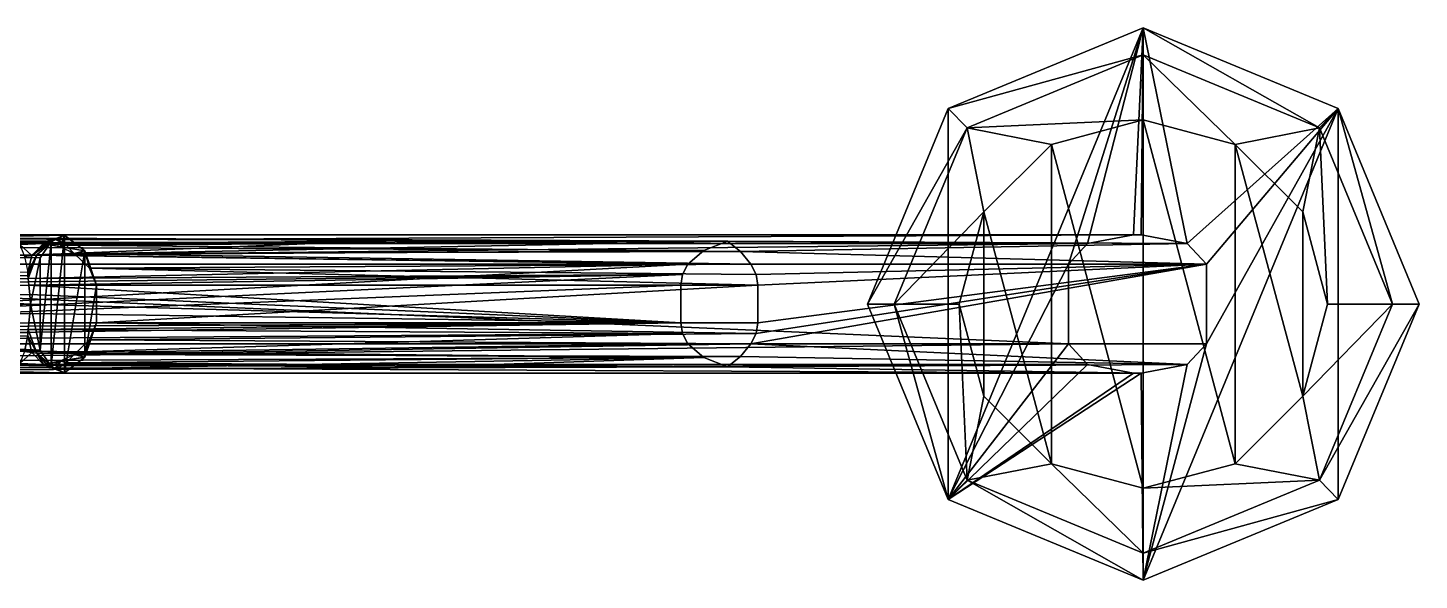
# Model space of a CAD drawing. Header units: inches. Extents: x -100 to 147, y -181 to 228.
# Drawn here: x 87.3 to 146.9, y 11.8 to 35.4 of the extents above; entities that cross this region are included whole.
import ezdxf

# ---------------------------------------------------------------- set-up
doc = ezdxf.new("R2010")
doc.units = ezdxf.units.IN
doc.header["$LTSCALE"] = 41.718519
doc.header["$MEASUREMENT"] = 0
for name, color, linetype in [('1', 7, 'CONTINUOUS'), ('11', 7, 'CONTINUOUS'), ('12', 7, 'CONTINUOUS'), ('13', 7, 'CONTINUOUS'), ('15', 7, 'CONTINUOUS'), ('17', 7, 'CONTINUOUS'), ('18', 7, 'CONTINUOUS'), ('19', 7, 'CONTINUOUS'), ('2', 7, 'CONTINUOUS'), ('20', 7, 'CONTINUOUS'), ('21', 7, 'CONTINUOUS'), ('22', 7, 'CONTINUOUS'), ('23', 7, 'CONTINUOUS'), ('24', 7, 'CONTINUOUS'), ('25', 7, 'CONTINUOUS'), ('26', 7, 'CONTINUOUS'), ('27', 7, 'CONTINUOUS'), ('28', 7, 'CONTINUOUS'), ('29', 7, 'CONTINUOUS'), ('30', 7, 'CONTINUOUS'), ('31', 7, 'CONTINUOUS'), ('32', 7, 'CONTINUOUS'), ('33', 7, 'CONTINUOUS'), ('34', 7, 'CONTINUOUS'), ('6', 7, 'CONTINUOUS'), ('7', 7, 'CONTINUOUS'), ('8', 7, 'CONTINUOUS'), ('9', 7, 'CONTINUOUS')]:
    doc.layers.add(name, color=color, linetype=linetype)

msp = doc.modelspace()

# ---------------------------------------------------------------- linework, layer by layer
at = {"layer": '1', "linetype": 'Continuous'}
for points in [[(53.149, 20.669, 7.3), (134.983, 20.669, 48.228), (55.94, 20.669, 8.858), (53.149, 20.669, 7.3)], [(55.94, 20.669, 8.858), (134.983, 20.669, 48.228), (134.658, 20.669, 48.228), (55.94, 20.669, 8.858)]]:
    msp.add_3dface(points, dxfattribs=at)
at = {"layer": '11', "linetype": 'Continuous'}
for points in [[(47.244, 25.665, -23.697), (47.244, 26.571, -21.654), (88.316, 26.281, -22.819), (47.244, 25.665, -23.697)], [(47.244, 26.571, -21.654), (88.89, 26.571, -21.652), (88.316, 26.281, -22.819), (47.244, 26.571, -21.654)], [(47.244, 25.665, -23.697), (88.316, 26.281, -22.819), (87.853, 25.6, -23.759), (47.244, 25.665, -23.697)], [(47.244, 23.622, -24.602), (47.244, 25.665, -23.697), (87.437, 23.622, -24.603), (47.244, 23.622, -24.602)], [(47.244, 25.665, -23.697), (87.853, 25.6, -23.759), (87.437, 23.622, -24.603), (47.244, 25.665, -23.697)]]:
    msp.add_3dface(points, dxfattribs=at)
at = {"layer": '12', "linetype": 'Continuous'}
for points in [[(47.244, 21.579, -23.697), (47.244, 23.622, -24.602), (87.853, 21.644, -23.759), (47.244, 21.579, -23.697)], [(47.244, 23.622, -24.602), (87.437, 23.622, -24.603), (87.853, 21.644, -23.759), (47.244, 23.622, -24.602)], [(47.244, 21.579, -23.697), (87.853, 21.644, -23.759), (88.316, 20.963, -22.819), (47.244, 21.579, -23.697)], [(47.244, 20.673, -21.654), (47.244, 21.579, -23.697), (88.89, 20.673, -21.652), (47.244, 20.673, -21.654)], [(47.244, 21.579, -23.697), (88.316, 20.963, -22.819), (88.89, 20.673, -21.652), (47.244, 21.579, -23.697)]]:
    msp.add_3dface(points, dxfattribs=at)
at = {"layer": '13', "linetype": 'Continuous'}
for points in [[(47.244, 26.571, -21.654), (47.244, 25.665, -19.611), (88.89, 26.571, -21.652), (47.244, 26.571, -21.654)], [(88.89, 26.571, -21.652), (47.244, 25.665, -19.611), (87.995, 26.209, -20.344), (88.89, 26.571, -21.652)], [(47.244, 25.665, -19.611), (86.979, 26.172, -20.277), (87.995, 26.209, -20.344), (47.244, 25.665, -19.611)], [(87.995, 26.209, -20.344), (86.979, 26.172, -20.277), (87.49, 25.699, -19.645), (87.995, 26.209, -20.344)], [(88.726, 26.061, -20.096), (88.89, 26.571, -21.652), (87.995, 26.209, -20.344), (88.726, 26.061, -20.096)], [(89.768, 25.895, -19.868), (88.89, 26.571, -21.652), (88.726, 26.061, -20.096), (89.768, 25.895, -19.868)], [(86.979, 26.172, -20.277), (87.176, 25.653, -19.598), (87.49, 25.699, -19.645), (86.979, 26.172, -20.277)], [(87.176, 25.653, -19.598), (87.322, 24.977, -19.091), (87.49, 25.699, -19.645), (87.176, 25.653, -19.598)], [(89.305, 25.777, -19.728), (89.768, 25.895, -19.868), (88.726, 26.061, -20.096), (89.305, 25.777, -19.728)], [(89.961, 25.148, -19.194), (89.768, 25.895, -19.868), (89.305, 25.777, -19.728), (89.961, 25.148, -19.194)], [(90.269, 24.425, -18.852), (89.768, 25.895, -19.868), (89.961, 25.148, -19.194), (90.269, 24.425, -18.852)]]:
    msp.add_3dface(points, dxfattribs=at)
at = {"layer": '15', "linetype": 'Continuous'}
for points in [[(89.768, 21.349, -19.868), (90.269, 22.819, -18.852), (89.96, 22.095, -19.195), (89.768, 21.349, -19.868)], [(87.322, 22.267, -19.091), (87.176, 21.591, -19.598), (87.49, 21.545, -19.645), (87.322, 22.267, -19.091)], [(89.305, 21.467, -19.728), (89.768, 21.349, -19.868), (89.96, 22.095, -19.195), (89.305, 21.467, -19.728)], [(87.176, 21.591, -19.598), (86.979, 21.072, -20.277), (87.49, 21.545, -19.645), (87.176, 21.591, -19.598)], [(87.49, 21.545, -19.645), (86.979, 21.072, -20.277), (87.995, 21.035, -20.344), (87.49, 21.545, -19.645)], [(88.732, 21.185, -20.093), (89.768, 21.349, -19.868), (89.305, 21.467, -19.728), (88.732, 21.185, -20.093)], [(86.979, 21.072, -20.277), (47.244, 20.673, -21.654), (87.995, 21.035, -20.344), (86.979, 21.072, -20.277)], [(47.244, 20.673, -21.654), (88.89, 20.673, -21.652), (87.995, 21.035, -20.344), (47.244, 20.673, -21.654)], [(88.89, 20.673, -21.652), (89.768, 21.349, -19.868), (87.995, 21.035, -20.344), (88.89, 20.673, -21.652)], [(87.995, 21.035, -20.344), (89.768, 21.349, -19.868), (88.732, 21.185, -20.093), (87.995, 21.035, -20.344)]]:
    msp.add_3dface(points, dxfattribs=at)
at = {"layer": '17', "linetype": 'Continuous'}
for points in [[(87.412, 23.214, -18.747), (87.434, 23.622, -18.704), (53.149, 22.203, 2.447), (87.412, 23.214, -18.747)], [(87.434, 23.622, -18.704), (53.149, 23.622, 2.948), (53.149, 22.203, 2.447), (87.434, 23.622, -18.704)], [(87.368, 22.819, -18.837), (87.412, 23.214, -18.747), (53.149, 22.203, 2.447), (87.368, 22.819, -18.837)], [(87.368, 22.819, -18.837), (53.149, 22.203, 2.447), (87.349, 22.676, -18.884), (87.368, 22.819, -18.837)], [(87.349, 22.676, -18.884), (53.149, 22.203, 2.447), (87.335, 22.534, -18.944), (87.349, 22.676, -18.884)], [(87.335, 22.534, -18.944), (53.149, 22.203, 2.447), (87.326, 22.402, -19.011), (87.335, 22.534, -18.944)], [(87.326, 22.402, -19.011), (53.149, 22.203, 2.447), (87.322, 22.267, -19.091), (87.326, 22.402, -19.011)], [(87.322, 22.267, -19.091), (53.149, 22.203, 2.447), (87.176, 21.591, -19.598), (87.322, 22.267, -19.091)]]:
    msp.add_3dface(points, dxfattribs=at)
at = {"layer": '18', "linetype": 'Continuous'}
for points in [[(87.322, 24.977, -19.091), (53.149, 23.622, 2.948), (87.326, 24.843, -19.011), (87.322, 24.977, -19.091)], [(87.326, 24.843, -19.011), (53.149, 23.622, 2.948), (87.335, 24.71, -18.944), (87.326, 24.843, -19.011)], [(87.335, 24.71, -18.944), (53.149, 23.622, 2.948), (87.349, 24.568, -18.884), (87.335, 24.71, -18.944)], [(53.149, 23.622, 2.948), (87.368, 24.425, -18.837), (87.349, 24.568, -18.884), (53.149, 23.622, 2.948)], [(87.412, 24.031, -18.747), (87.368, 24.425, -18.837), (53.149, 23.622, 2.948), (87.412, 24.031, -18.747)], [(87.434, 23.622, -18.704), (87.412, 24.031, -18.747), (53.149, 23.622, 2.948), (87.434, 23.622, -18.704)]]:
    msp.add_3dface(points, dxfattribs=at)
at = {"layer": '19', "linetype": 'Continuous'}
for points in [[(88.563, 26.402, -19.363), (103.009, 26.356, 9.75), (88.968, 26.14, -19.563), (88.563, 26.402, -19.363)], [(117.278, 26.305, 38.507), (88.968, 26.14, -19.563), (103.009, 26.356, 9.75), (117.278, 26.305, 38.507)], [(88.968, 26.14, -19.563), (117.278, 26.305, 38.507), (117.833, 25.873, 38.396), (88.968, 26.14, -19.563)], [(89.305, 25.777, -19.728), (88.968, 26.14, -19.563), (117.833, 25.873, 38.396), (89.305, 25.777, -19.728)], [(118.277, 25.327, 38.477), (89.305, 25.777, -19.728), (117.833, 25.873, 38.396), (118.277, 25.327, 38.477)], [(118.277, 25.327, 38.477), (89.961, 25.148, -19.194), (89.305, 25.777, -19.728), (118.277, 25.327, 38.477)], [(118.277, 25.327, 38.477), (118.498, 24.878, 38.588), (89.961, 25.148, -19.194), (118.277, 25.327, 38.477)], [(118.498, 24.878, 38.588), (118.57, 24.425, 38.624), (89.961, 25.148, -19.194), (118.498, 24.878, 38.588)], [(118.57, 24.425, 38.624), (90.269, 24.425, -18.852), (89.961, 25.148, -19.194), (118.57, 24.425, 38.624)]]:
    msp.add_3dface(points, dxfattribs=at)
at = {"layer": '2', "linetype": 'Continuous'}
for points in [[(134.658, 26.575, 48.228), (134.983, 26.575, 48.228), (53.149, 26.575, 7.3), (134.658, 26.575, 48.228)], [(55.94, 26.575, 8.858), (134.658, 26.575, 48.228), (53.149, 26.575, 7.3), (55.94, 26.575, 8.858)]]:
    msp.add_3dface(points, dxfattribs=at)
at = {"layer": '20', "linetype": 'Continuous'}
for points in [[(88.48, 26.399, -19.516), (87.995, 26.209, -20.344), (88.234, 26.344, -19.937), (88.48, 26.399, -19.516)], [(87.995, 26.209, -20.344), (88.48, 26.399, -19.516), (88.968, 26.14, -19.563), (87.995, 26.209, -20.344)], [(88.726, 26.061, -20.096), (87.995, 26.209, -20.344), (88.968, 26.14, -19.563), (88.726, 26.061, -20.096)], [(88.48, 26.399, -19.516), (88.523, 26.401, -19.44), (88.968, 26.14, -19.563), (88.48, 26.399, -19.516)], [(88.523, 26.401, -19.44), (88.563, 26.402, -19.363), (88.968, 26.14, -19.563), (88.523, 26.401, -19.44)], [(89.305, 25.777, -19.728), (88.726, 26.061, -20.096), (88.968, 26.14, -19.563), (89.305, 25.777, -19.728)]]:
    msp.add_3dface(points, dxfattribs=at)
at = {"layer": '21', "linetype": 'Continuous'}
for points in [[(90.269, 22.819, -18.852), (118.498, 22.366, 38.588), (89.96, 22.095, -19.195), (90.269, 22.819, -18.852)], [(118.57, 22.819, 38.624), (118.498, 22.366, 38.588), (90.269, 22.819, -18.852), (118.57, 22.819, 38.624)], [(118.277, 21.917, 38.477), (89.305, 21.467, -19.728), (89.96, 22.095, -19.195), (118.277, 21.917, 38.477)], [(118.498, 22.366, 38.588), (118.277, 21.917, 38.477), (89.96, 22.095, -19.195), (118.498, 22.366, 38.588)], [(89.305, 21.467, -19.728), (117.833, 21.371, 38.396), (88.968, 21.104, -19.563), (89.305, 21.467, -19.728)], [(89.305, 21.467, -19.728), (118.277, 21.917, 38.477), (117.833, 21.371, 38.396), (89.305, 21.467, -19.728)], [(103.009, 20.888, 9.75), (88.563, 20.842, -19.363), (88.968, 21.104, -19.563), (103.009, 20.888, 9.75)], [(117.833, 21.371, 38.396), (117.278, 20.939, 38.507), (88.968, 21.104, -19.563), (117.833, 21.371, 38.396)], [(117.278, 20.939, 38.507), (103.009, 20.888, 9.75), (88.968, 21.104, -19.563), (117.278, 20.939, 38.507)]]:
    msp.add_3dface(points, dxfattribs=at)
at = {"layer": '22', "linetype": 'Continuous'}
for points in [[(88.732, 21.185, -20.093), (89.305, 21.467, -19.728), (88.968, 21.104, -19.563), (88.732, 21.185, -20.093)], [(87.995, 21.035, -20.344), (88.732, 21.185, -20.093), (88.234, 20.9, -19.937), (87.995, 21.035, -20.344)], [(88.732, 21.185, -20.093), (88.48, 20.845, -19.516), (88.234, 20.9, -19.937), (88.732, 21.185, -20.093)], [(88.732, 21.185, -20.093), (88.523, 20.843, -19.44), (88.48, 20.845, -19.516), (88.732, 21.185, -20.093)], [(88.732, 21.185, -20.093), (88.563, 20.842, -19.363), (88.523, 20.843, -19.44), (88.732, 21.185, -20.093)], [(88.563, 20.842, -19.363), (88.732, 21.185, -20.093), (88.968, 21.104, -19.563), (88.563, 20.842, -19.363)]]:
    msp.add_3dface(points, dxfattribs=at)
at = {"layer": '23', "linetype": 'Continuous'}
for points in [[(115.347, 22.366, 37.012), (115.275, 22.819, 36.976), (87.335, 22.534, -18.944), (115.347, 22.366, 37.012)], [(115.275, 22.819, 36.976), (87.349, 22.676, -18.884), (87.335, 22.534, -18.944), (115.275, 22.819, 36.976)], [(115.275, 22.819, 36.976), (87.368, 22.819, -18.837), (87.349, 22.676, -18.884), (115.275, 22.819, 36.976)], [(115.347, 22.366, 37.012), (87.335, 22.534, -18.944), (87.709, 21.521, -19.13), (115.347, 22.366, 37.012)], [(115.57, 21.917, 37.124), (115.347, 22.366, 37.012), (87.709, 21.521, -19.13), (115.57, 21.917, 37.124)], [(116.263, 21.338, 37.63), (115.57, 21.917, 37.124), (87.709, 21.521, -19.13), (116.263, 21.338, 37.63)], [(88.48, 20.845, -19.516), (116.263, 21.338, 37.63), (87.709, 21.521, -19.13), (88.48, 20.845, -19.516)], [(88.48, 20.845, -19.516), (103.009, 20.888, 9.75), (116.263, 21.338, 37.63), (88.48, 20.845, -19.516)], [(88.523, 20.843, -19.44), (103.009, 20.888, 9.75), (88.48, 20.845, -19.516), (88.523, 20.843, -19.44)], [(88.563, 20.842, -19.363), (103.009, 20.888, 9.75), (88.523, 20.843, -19.44), (88.563, 20.842, -19.363)], [(117.278, 20.939, 38.507), (116.263, 21.338, 37.63), (103.009, 20.888, 9.75), (117.278, 20.939, 38.507)]]:
    msp.add_3dface(points, dxfattribs=at)
at = {"layer": '24', "linetype": 'Continuous'}
for points in [[(87.709, 25.724, -19.13), (103.009, 26.356, 9.75), (88.48, 26.399, -19.516), (87.709, 25.724, -19.13)], [(117.278, 26.305, 38.507), (103.009, 26.356, 9.75), (87.709, 25.724, -19.13), (117.278, 26.305, 38.507)], [(116.263, 25.906, 37.63), (117.278, 26.305, 38.507), (87.709, 25.724, -19.13), (116.263, 25.906, 37.63)], [(103.009, 26.356, 9.75), (88.563, 26.402, -19.363), (88.48, 26.399, -19.516), (103.009, 26.356, 9.75)], [(88.48, 26.399, -19.516), (88.563, 26.402, -19.363), (88.523, 26.401, -19.44), (88.48, 26.399, -19.516)], [(87.335, 24.71, -18.944), (115.57, 25.327, 37.124), (87.709, 25.724, -19.13), (87.335, 24.71, -18.944)], [(115.57, 25.327, 37.124), (116.263, 25.906, 37.63), (87.709, 25.724, -19.13), (115.57, 25.327, 37.124)], [(115.347, 24.878, 37.012), (115.57, 25.327, 37.124), (87.335, 24.71, -18.944), (115.347, 24.878, 37.012)], [(115.347, 24.878, 37.012), (87.335, 24.71, -18.944), (87.349, 24.568, -18.884), (115.347, 24.878, 37.012)], [(87.368, 24.425, -18.837), (115.347, 24.878, 37.012), (87.349, 24.568, -18.884), (87.368, 24.425, -18.837)], [(115.275, 24.425, 36.976), (115.347, 24.878, 37.012), (87.368, 24.425, -18.837), (115.275, 24.425, 36.976)]]:
    msp.add_3dface(points, dxfattribs=at)
at = {"layer": '25', "linetype": 'Continuous'}
for points in [[(87.335, 22.534, -18.944), (87.326, 22.402, -19.011), (87.322, 22.267, -19.091), (87.335, 22.534, -18.944)], [(87.335, 22.534, -18.944), (87.322, 22.267, -19.091), (87.709, 21.521, -19.13), (87.335, 22.534, -18.944)], [(87.322, 22.267, -19.091), (87.49, 21.545, -19.645), (87.709, 21.521, -19.13), (87.322, 22.267, -19.091)], [(87.49, 21.545, -19.645), (87.995, 21.035, -20.344), (87.709, 21.521, -19.13), (87.49, 21.545, -19.645)], [(87.709, 21.521, -19.13), (87.995, 21.035, -20.344), (88.234, 20.9, -19.937), (87.709, 21.521, -19.13)], [(88.48, 20.845, -19.516), (87.709, 21.521, -19.13), (88.234, 20.9, -19.937), (88.48, 20.845, -19.516)]]:
    msp.add_3dface(points, dxfattribs=at)
at = {"layer": '26', "linetype": 'Continuous'}
for points in [[(87.49, 25.699, -19.645), (87.709, 25.724, -19.13), (88.48, 26.399, -19.516), (87.49, 25.699, -19.645)], [(87.49, 25.699, -19.645), (88.48, 26.399, -19.516), (88.234, 26.344, -19.937), (87.49, 25.699, -19.645)], [(87.995, 26.209, -20.344), (87.49, 25.699, -19.645), (88.234, 26.344, -19.937), (87.995, 26.209, -20.344)], [(87.322, 24.977, -19.091), (87.326, 24.843, -19.011), (87.709, 25.724, -19.13), (87.322, 24.977, -19.091)], [(87.49, 25.699, -19.645), (87.322, 24.977, -19.091), (87.709, 25.724, -19.13), (87.49, 25.699, -19.645)], [(87.326, 24.843, -19.011), (87.335, 24.71, -18.944), (87.709, 25.724, -19.13), (87.326, 24.843, -19.011)]]:
    msp.add_3dface(points, dxfattribs=at)
at = {"layer": '27', "linetype": 'Continuous'}
for points in [[(53.149, 26.575, 7.3), (134.983, 26.575, 48.228), (136.95, 26.212, 48.228), (53.149, 26.575, 7.3)], [(53.149, 26.18, 6.282), (53.149, 26.575, 7.3), (117.278, 26.305, 38.507), (53.149, 26.18, 6.282)], [(117.278, 26.305, 38.507), (53.149, 26.575, 7.3), (136.95, 26.212, 48.228), (117.278, 26.305, 38.507)], [(53.149, 26.18, 6.282), (117.278, 26.305, 38.507), (116.263, 25.906, 37.63), (53.149, 26.18, 6.282)], [(117.833, 25.873, 38.396), (117.278, 26.305, 38.507), (136.95, 26.212, 48.228), (117.833, 25.873, 38.396)], [(137.773, 25.327, 48.228), (117.833, 25.873, 38.396), (136.95, 26.212, 48.228), (137.773, 25.327, 48.228)], [(115.57, 25.327, 37.124), (53.149, 25.327, 5.905), (53.149, 26.18, 6.282), (115.57, 25.327, 37.124)], [(115.57, 25.327, 37.124), (53.149, 26.18, 6.282), (116.263, 25.906, 37.63), (115.57, 25.327, 37.124)], [(137.773, 25.327, 48.228), (118.277, 25.327, 38.477), (117.833, 25.873, 38.396), (137.773, 25.327, 48.228)]]:
    msp.add_3dface(points, dxfattribs=at)
at = {"layer": '28', "linetype": 'Continuous'}
for points in [[(53.972, 26.212, 8.858), (53.15, 25.327, 8.858), (132.691, 26.212, 48.228), (53.972, 26.212, 8.858)], [(53.15, 25.327, 8.858), (131.868, 25.327, 48.228), (132.691, 26.212, 48.228), (53.15, 25.327, 8.858)], [(134.658, 26.575, 48.228), (55.94, 26.575, 8.858), (53.972, 26.212, 8.858), (134.658, 26.575, 48.228)], [(134.658, 26.575, 48.228), (53.972, 26.212, 8.858), (132.691, 26.212, 48.228), (134.658, 26.575, 48.228)]]:
    msp.add_3dface(points, dxfattribs=at)
at = {"layer": '29', "linetype": 'Continuous'}
for points in [[(53.149, 21.917, 5.905), (115.57, 21.917, 37.124), (116.263, 21.338, 37.63), (53.149, 21.917, 5.905)], [(53.149, 21.064, 6.282), (53.149, 21.917, 5.905), (116.263, 21.338, 37.63), (53.149, 21.064, 6.282)], [(117.833, 21.371, 38.396), (118.277, 21.917, 38.477), (136.95, 21.032, 48.228), (117.833, 21.371, 38.396)], [(118.277, 21.917, 38.477), (137.773, 21.917, 48.228), (136.95, 21.032, 48.228), (118.277, 21.917, 38.477)], [(53.149, 21.064, 6.282), (116.263, 21.338, 37.63), (117.278, 20.939, 38.507), (53.149, 21.064, 6.282)], [(134.983, 20.669, 48.228), (53.149, 20.669, 7.3), (53.149, 21.064, 6.282), (134.983, 20.669, 48.228)], [(134.983, 20.669, 48.228), (53.149, 21.064, 6.282), (117.278, 20.939, 38.507), (134.983, 20.669, 48.228)], [(117.278, 20.939, 38.507), (117.833, 21.371, 38.396), (136.95, 21.032, 48.228), (117.278, 20.939, 38.507)], [(134.983, 20.669, 48.228), (117.278, 20.939, 38.507), (136.95, 21.032, 48.228), (134.983, 20.669, 48.228)]]:
    msp.add_3dface(points, dxfattribs=at)
at = {"layer": '30', "linetype": 'Continuous'}
for points in [[(53.15, 21.917, 8.858), (53.972, 21.032, 8.858), (131.868, 21.917, 48.228), (53.15, 21.917, 8.858)], [(131.868, 21.917, 48.228), (53.972, 21.032, 8.858), (132.691, 21.032, 48.228), (131.868, 21.917, 48.228)], [(53.972, 21.032, 8.858), (55.94, 20.669, 8.858), (132.691, 21.032, 48.228), (53.972, 21.032, 8.858)], [(55.94, 20.669, 8.858), (134.658, 20.669, 48.228), (132.691, 21.032, 48.228), (55.94, 20.669, 8.858)]]:
    msp.add_3dface(points, dxfattribs=at)
at = {"layer": '31', "linetype": 'Continuous'}
for points in [[(135.071, 35.433, 48.228), (131.868, 25.327, 48.228), (126.726, 15.265, 48.228), (135.071, 35.433, 48.228)], [(126.726, 31.979, 48.228), (135.071, 35.433, 48.228), (126.726, 15.265, 48.228), (126.726, 31.979, 48.228)], [(132.691, 26.212, 48.228), (131.868, 25.327, 48.228), (135.071, 35.433, 48.228), (132.691, 26.212, 48.228)], [(134.658, 26.575, 48.228), (132.691, 26.212, 48.228), (135.071, 35.433, 48.228), (134.658, 26.575, 48.228)], [(134.983, 26.575, 48.228), (134.658, 26.575, 48.228), (135.071, 35.433, 48.228), (134.983, 26.575, 48.228)], [(136.95, 26.212, 48.228), (134.983, 26.575, 48.228), (135.071, 35.433, 48.228), (136.95, 26.212, 48.228)], [(136.95, 26.212, 48.228), (135.071, 35.433, 48.228), (143.417, 31.979, 48.228), (136.95, 26.212, 48.228)], [(123.261, 23.622, 48.228), (126.726, 31.979, 48.228), (126.726, 15.265, 48.228), (123.261, 23.622, 48.228)], [(135.071, 11.811, 48.228), (137.773, 21.917, 48.228), (143.417, 31.979, 48.228), (135.071, 11.811, 48.228)], [(143.417, 15.265, 48.228), (135.071, 11.811, 48.228), (143.417, 31.979, 48.228), (143.417, 15.265, 48.228)], [(137.773, 25.327, 48.228), (136.95, 26.212, 48.228), (143.417, 31.979, 48.228), (137.773, 25.327, 48.228)], [(137.773, 21.917, 48.228), (137.773, 25.327, 48.228), (143.417, 31.979, 48.228), (137.773, 21.917, 48.228)], [(146.882, 23.622, 48.228), (143.417, 15.265, 48.228), (143.417, 31.979, 48.228), (146.882, 23.622, 48.228)], [(131.868, 25.327, 48.228), (131.868, 21.917, 48.228), (126.726, 15.265, 48.228), (131.868, 25.327, 48.228)], [(131.868, 21.917, 48.228), (132.691, 21.032, 48.228), (126.726, 15.265, 48.228), (131.868, 21.917, 48.228)], [(136.95, 21.032, 48.228), (137.773, 21.917, 48.228), (135.071, 11.811, 48.228), (136.95, 21.032, 48.228)], [(132.691, 21.032, 48.228), (134.658, 20.669, 48.228), (126.726, 15.265, 48.228), (132.691, 21.032, 48.228)], [(134.983, 20.669, 48.228), (136.95, 21.032, 48.228), (135.071, 11.811, 48.228), (134.983, 20.669, 48.228)], [(134.658, 20.669, 48.228), (134.983, 20.669, 48.228), (126.726, 15.265, 48.228), (134.658, 20.669, 48.228)], [(126.726, 15.265, 48.228), (134.983, 20.669, 48.228), (135.071, 11.811, 48.228), (126.726, 15.265, 48.228)]]:
    msp.add_3dface(points, dxfattribs=at)
at = {"layer": '32', "linetype": 'Continuous'}
for points in [[(135.071, 15.74, 52.165), (135.071, 31.504, 52.165), (131.136, 30.451, 52.165), (135.071, 15.74, 52.165)], [(139.007, 30.451, 52.165), (135.071, 31.504, 52.165), (139.007, 16.793, 52.165), (139.007, 30.451, 52.165)], [(139.007, 16.793, 52.165), (135.071, 31.504, 52.165), (135.071, 15.74, 52.165), (139.007, 16.793, 52.165)], [(128.247, 27.566, 52.165), (131.136, 16.793, 52.165), (131.136, 30.451, 52.165), (128.247, 27.566, 52.165)], [(131.136, 16.793, 52.165), (135.071, 15.74, 52.165), (131.136, 30.451, 52.165), (131.136, 16.793, 52.165)], [(141.896, 27.566, 52.165), (139.007, 30.451, 52.165), (141.896, 19.678, 52.165), (141.896, 27.566, 52.165)], [(141.896, 19.678, 52.165), (139.007, 30.451, 52.165), (139.007, 16.793, 52.165), (141.896, 19.678, 52.165)], [(127.19, 23.622, 52.165), (128.247, 19.678, 52.165), (128.247, 27.566, 52.165), (127.19, 23.622, 52.165)], [(128.247, 19.678, 52.165), (131.136, 16.793, 52.165), (128.247, 27.566, 52.165), (128.247, 19.678, 52.165)], [(142.953, 23.622, 52.165), (141.896, 27.566, 52.165), (141.896, 19.678, 52.165), (142.953, 23.622, 52.165)]]:
    msp.add_3dface(points, dxfattribs=at)
at = {"layer": '33', "linetype": 'Continuous'}
for points in [[(143.417, 31.979, 48.228), (135.071, 35.433, 48.228), (142.611, 31.162, 51.011), (143.417, 31.979, 48.228)], [(135.071, 35.433, 48.228), (135.071, 34.285, 51.011), (142.611, 31.162, 51.011), (135.071, 35.433, 48.228)], [(135.071, 31.504, 52.165), (139.007, 30.451, 52.165), (135.071, 34.285, 51.011), (135.071, 31.504, 52.165)], [(135.071, 34.285, 51.011), (139.007, 30.451, 52.165), (142.611, 31.162, 51.011), (135.071, 34.285, 51.011)], [(143.417, 31.979, 48.228), (142.611, 31.162, 51.011), (145.735, 23.622, 51.011), (143.417, 31.979, 48.228)], [(146.882, 23.622, 48.228), (143.417, 31.979, 48.228), (145.735, 23.622, 51.011), (146.882, 23.622, 48.228)], [(139.007, 30.451, 52.165), (141.896, 27.566, 52.165), (142.611, 31.162, 51.011), (139.007, 30.451, 52.165)], [(141.896, 27.566, 52.165), (142.953, 23.622, 52.165), (142.611, 31.162, 51.011), (141.896, 27.566, 52.165)], [(142.611, 31.162, 51.011), (142.953, 23.622, 52.165), (145.735, 23.622, 51.011), (142.611, 31.162, 51.011)], [(142.953, 23.622, 52.165), (141.896, 19.678, 52.165), (145.735, 23.622, 51.011), (142.953, 23.622, 52.165)], [(145.735, 23.622, 51.011), (141.896, 19.678, 52.165), (142.611, 16.082, 51.011), (145.735, 23.622, 51.011)], [(143.417, 15.265, 48.228), (146.882, 23.622, 48.228), (142.611, 16.082, 51.011), (143.417, 15.265, 48.228)], [(146.882, 23.622, 48.228), (145.735, 23.622, 51.011), (142.611, 16.082, 51.011), (146.882, 23.622, 48.228)], [(141.896, 19.678, 52.165), (139.007, 16.793, 52.165), (142.611, 16.082, 51.011), (141.896, 19.678, 52.165)], [(139.007, 16.793, 52.165), (135.071, 15.74, 52.165), (142.611, 16.082, 51.011), (139.007, 16.793, 52.165)], [(135.071, 12.959, 51.011), (143.417, 15.265, 48.228), (142.611, 16.082, 51.011), (135.071, 12.959, 51.011)], [(135.071, 15.74, 52.165), (135.071, 12.959, 51.011), (142.611, 16.082, 51.011), (135.071, 15.74, 52.165)], [(135.071, 11.811, 48.228), (143.417, 15.265, 48.228), (135.071, 12.959, 51.011), (135.071, 11.811, 48.228)]]:
    msp.add_3dface(points, dxfattribs=at)
at = {"layer": '34', "linetype": 'Continuous'}
for points in [[(135.071, 35.433, 48.228), (126.726, 31.979, 48.228), (135.071, 34.285, 51.011), (135.071, 35.433, 48.228)], [(126.726, 31.979, 48.228), (127.531, 31.162, 51.011), (135.071, 34.285, 51.011), (126.726, 31.979, 48.228)], [(127.531, 31.162, 51.011), (135.071, 31.504, 52.165), (135.071, 34.285, 51.011), (127.531, 31.162, 51.011)], [(126.726, 31.979, 48.228), (123.261, 23.622, 48.228), (127.531, 31.162, 51.011), (126.726, 31.979, 48.228)], [(123.261, 23.622, 48.228), (124.408, 23.622, 51.011), (127.531, 31.162, 51.011), (123.261, 23.622, 48.228)], [(124.408, 23.622, 51.011), (128.247, 27.566, 52.165), (127.531, 31.162, 51.011), (124.408, 23.622, 51.011)], [(131.136, 30.451, 52.165), (135.071, 31.504, 52.165), (127.531, 31.162, 51.011), (131.136, 30.451, 52.165)], [(128.247, 27.566, 52.165), (131.136, 30.451, 52.165), (127.531, 31.162, 51.011), (128.247, 27.566, 52.165)], [(127.19, 23.622, 52.165), (128.247, 27.566, 52.165), (124.408, 23.622, 51.011), (127.19, 23.622, 52.165)], [(123.261, 23.622, 48.228), (126.726, 15.265, 48.228), (124.408, 23.622, 51.011), (123.261, 23.622, 48.228)], [(126.726, 15.265, 48.228), (127.531, 16.082, 51.011), (124.408, 23.622, 51.011), (126.726, 15.265, 48.228)], [(127.531, 16.082, 51.011), (127.19, 23.622, 52.165), (124.408, 23.622, 51.011), (127.531, 16.082, 51.011)], [(128.247, 19.678, 52.165), (127.19, 23.622, 52.165), (127.531, 16.082, 51.011), (128.247, 19.678, 52.165)], [(131.136, 16.793, 52.165), (128.247, 19.678, 52.165), (127.531, 16.082, 51.011), (131.136, 16.793, 52.165)], [(135.071, 12.959, 51.011), (131.136, 16.793, 52.165), (127.531, 16.082, 51.011), (135.071, 12.959, 51.011)], [(135.071, 15.74, 52.165), (131.136, 16.793, 52.165), (135.071, 12.959, 51.011), (135.071, 15.74, 52.165)], [(126.726, 15.265, 48.228), (135.071, 11.811, 48.228), (127.531, 16.082, 51.011), (126.726, 15.265, 48.228)], [(135.071, 11.811, 48.228), (135.071, 12.959, 51.011), (127.531, 16.082, 51.011), (135.071, 11.811, 48.228)]]:
    msp.add_3dface(points, dxfattribs=at)
at = {"layer": '6', "linetype": 'Continuous'}
for points in [[(53.15, 25.327, 8.858), (53.15, 21.917, 8.858), (131.868, 21.917, 48.228), (53.15, 25.327, 8.858)], [(53.15, 25.327, 8.858), (131.868, 21.917, 48.228), (131.868, 25.327, 48.228), (53.15, 25.327, 8.858)]]:
    msp.add_3dface(points, dxfattribs=at)
at = {"layer": '7', "linetype": 'Continuous'}
for points in [[(53.149, 21.917, 5.905), (53.149, 25.327, 5.905), (115.57, 25.327, 37.124), (53.149, 21.917, 5.905)], [(115.347, 24.878, 37.012), (53.149, 21.917, 5.905), (115.57, 25.327, 37.124), (115.347, 24.878, 37.012)], [(118.498, 24.878, 38.588), (118.277, 25.327, 38.477), (137.773, 25.327, 48.228), (118.498, 24.878, 38.588)], [(118.277, 21.917, 38.477), (118.498, 22.366, 38.588), (137.773, 25.327, 48.228), (118.277, 21.917, 38.477)], [(137.773, 21.917, 48.228), (118.277, 21.917, 38.477), (137.773, 25.327, 48.228), (137.773, 21.917, 48.228)], [(118.57, 24.425, 38.624), (118.498, 24.878, 38.588), (137.773, 25.327, 48.228), (118.57, 24.425, 38.624)], [(118.498, 22.366, 38.588), (118.57, 22.819, 38.624), (137.773, 25.327, 48.228), (118.498, 22.366, 38.588)], [(118.57, 22.819, 38.624), (118.57, 24.425, 38.624), (137.773, 25.327, 48.228), (118.57, 22.819, 38.624)], [(115.275, 24.425, 36.976), (53.149, 21.917, 5.905), (115.347, 24.878, 37.012), (115.275, 24.425, 36.976)], [(115.275, 22.819, 36.976), (53.149, 21.917, 5.905), (115.275, 24.425, 36.976), (115.275, 22.819, 36.976)], [(115.347, 22.366, 37.012), (53.149, 21.917, 5.905), (115.275, 22.819, 36.976), (115.347, 22.366, 37.012)], [(115.57, 21.917, 37.124), (53.149, 21.917, 5.905), (115.347, 22.366, 37.012), (115.57, 21.917, 37.124)]]:
    msp.add_3dface(points, dxfattribs=at)
at = {"layer": '8', "linetype": 'Continuous'}
for points in [[(87.853, 25.6, -23.759), (88.316, 26.281, -22.819), (87.853, 21.644, -23.759), (87.853, 25.6, -23.759)], [(87.853, 21.644, -23.759), (88.316, 26.281, -22.819), (88.316, 20.963, -22.819), (87.853, 21.644, -23.759)], [(88.316, 26.281, -22.819), (88.89, 26.571, -21.652), (88.316, 20.963, -22.819), (88.316, 26.281, -22.819)], [(88.316, 20.963, -22.819), (88.89, 26.571, -21.652), (88.89, 20.673, -21.652), (88.316, 20.963, -22.819)], [(88.89, 20.673, -21.652), (88.89, 26.571, -21.652), (89.768, 25.895, -19.868), (88.89, 20.673, -21.652)], [(89.768, 21.349, -19.868), (88.89, 20.673, -21.652), (89.768, 25.895, -19.868), (89.768, 21.349, -19.868)], [(90.269, 24.425, -18.852), (89.768, 21.349, -19.868), (89.768, 25.895, -19.868), (90.269, 24.425, -18.852)], [(87.437, 23.622, -24.603), (87.853, 25.6, -23.759), (87.853, 21.644, -23.759), (87.437, 23.622, -24.603)], [(90.269, 22.819, -18.852), (89.768, 21.349, -19.868), (90.269, 24.425, -18.852), (90.269, 22.819, -18.852)], [(118.57, 24.425, 38.624), (118.57, 22.819, 38.624), (90.269, 22.819, -18.852), (118.57, 24.425, 38.624)], [(118.57, 24.425, 38.624), (90.269, 22.819, -18.852), (90.269, 24.425, -18.852), (118.57, 24.425, 38.624)]]:
    msp.add_3dface(points, dxfattribs=at)
at = {"layer": '9', "linetype": 'Continuous'}
for points in [[(115.275, 22.819, 36.976), (115.275, 24.425, 36.976), (87.368, 24.425, -18.837), (115.275, 22.819, 36.976)], [(87.412, 24.031, -18.747), (115.275, 22.819, 36.976), (87.368, 24.425, -18.837), (87.412, 24.031, -18.747)], [(87.434, 23.622, -18.704), (115.275, 22.819, 36.976), (87.412, 24.031, -18.747), (87.434, 23.622, -18.704)], [(87.412, 23.214, -18.747), (115.275, 22.819, 36.976), (87.434, 23.622, -18.704), (87.412, 23.214, -18.747)], [(87.368, 22.819, -18.837), (115.275, 22.819, 36.976), (87.412, 23.214, -18.747), (87.368, 22.819, -18.837)]]:
    msp.add_3dface(points, dxfattribs=at)

doc.saveas('drawing.dxf')
